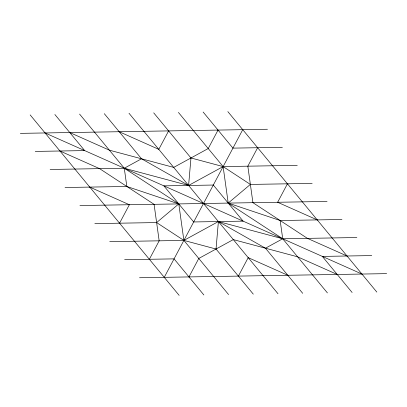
<?xml version="1.0" encoding="UTF-8"?>
<svg xmlns="http://www.w3.org/2000/svg" width="407" height="407" viewBox="0 0 407 407"><rect width="100%" height="100%" fill="white"/><g stroke="black" fill="none" stroke-linecap="round" stroke-linejoin="round"><path stroke-width="0.61" d="M153.714 112.856L190.964 157.972L188.599 185.455L124.283 168.228L50.147 169.46M253.286 294.144L216.036 249.028L218.401 221.545L282.717 238.772L356.853 237.54M119.556 223.189L129.37 204.731L89.759 187.093M168.615 130.901L158.801 149.359L119.195 131.726M149.354 259.284L159.168 240.827L154.08 204.319L99.567 168.635L59.961 151.002M218.035 130.082L208.226 148.54L173.703 167.404L109.381 150.178L69.77 132.545M164.255 277.33L242.745 129.67M188.965 276.918L198.774 258.46L233.297 239.596L297.619 256.822L337.23 274.455M257.646 147.716L247.832 166.173L252.92 202.681L307.433 238.365L347.039 255.998M238.385 276.099L248.199 257.641L287.805 275.274M287.444 183.811L277.63 202.269L317.241 219.907M94.846 223.601L156.624 222.573L178.79 203.912L124.283 168.228L79.584 114.087M312.154 183.399L250.376 184.427L228.21 203.088L282.717 238.772L327.416 292.913M297.258 165.354L223.122 166.585L188.599 185.455L141.539 158.791L124.283 168.228L126.826 186.477L178.79 203.912L183.878 240.415L228.571 294.556M109.742 241.646L183.878 240.415L218.401 221.545L265.461 248.209L282.717 238.772L280.174 220.523L228.21 203.088L223.122 166.585L178.429 112.444M20.35 133.364L267.46 129.258M35.251 151.414L84.671 150.59L54.874 114.499M282.356 147.309L232.936 148.128L203.139 112.037M65.049 187.505L126.826 186.477M79.945 205.55L327.055 201.45M280.174 220.523L341.951 219.495M124.644 259.691L174.064 258.872L203.861 294.963M371.749 255.586L322.329 256.41L352.126 292.501M139.54 277.742L386.65 273.636M190.964 157.972L223.122 166.585L250.376 184.427M216.036 249.028L183.878 240.415L156.624 222.573M45.06 132.957L361.94 274.043M227.849 111.625L376.836 292.094M265.461 248.209L302.706 293.325M129.004 113.268L277.996 293.732M104.294 113.675L141.539 158.791M30.164 114.906L179.151 295.375M213.314 185.043L163.889 185.862L193.686 221.957L243.111 221.138L213.314 185.043"/></g></svg>
